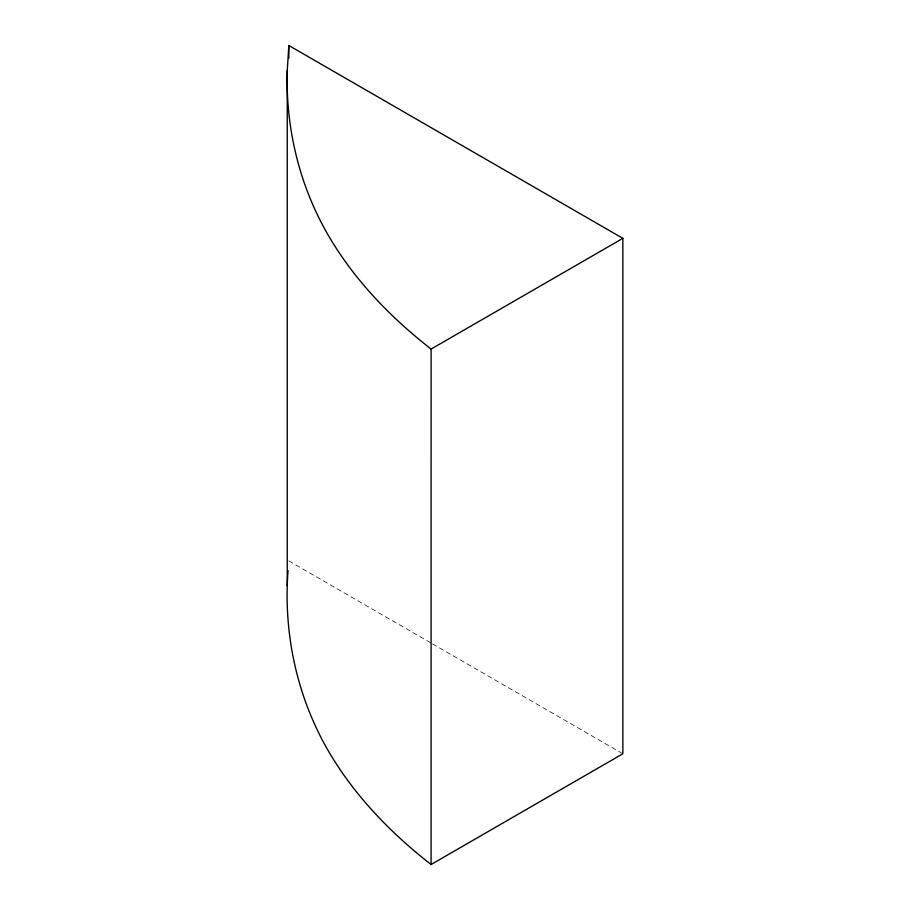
<?xml version="1.0" encoding="UTF-8"?>
<svg xmlns="http://www.w3.org/2000/svg" width="910" height="910" viewBox="0 0 910 910"><rect width="100%" height="100%" fill="white"/><g stroke="black" fill="none" stroke-linecap="round" stroke-linejoin="round"><path stroke-width="0.68" stroke-dasharray="4.55 3.41" d="M288.845 560.924L431.295 643.165M432.523 643.882L621.644 753.07"/><path stroke-width="1.36" d="M287.253 585.869L287.253 70.445L288.845 45.5L622.861 238.352L622.861 753.776L431.078 864.5A708.048 408.783 0 0 1 328.419 751.023C296.887 696.855 283.192 633.007 288.049 570.638M287.253 70.445C285.49 127.889 299.435 185.879 328.476 235.588A708.048 408.783 0 0 0 431.113 349.065L431.078 864.5M431.078 349.076L622.861 238.352M288.845 45.5L288.845 58.274"/></g></svg>
